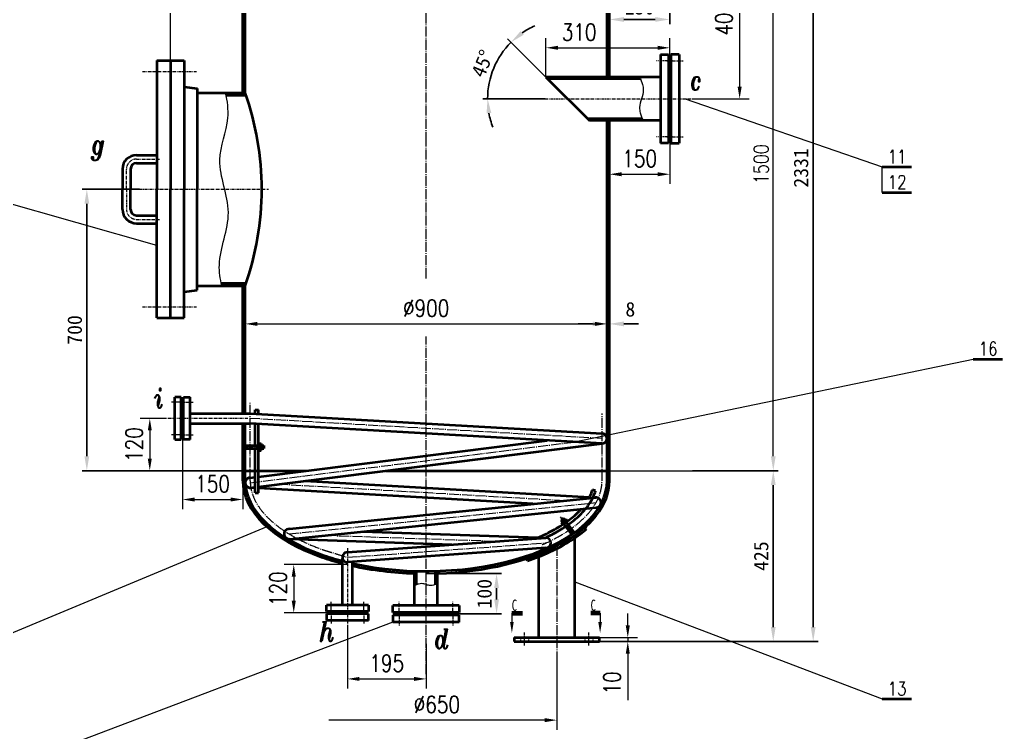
# Model space of a CAD drawing. Extents: x 588 to 10164, y -1551 to 4163.
# Drawn here: x 3787 to 6231, y 940 to 2713 of the extents above; entities that cross this region are included whole.
import ezdxf
from ezdxf.enums import TextEntityAlignment as Align

# ---------------------------------------------------------------- set-up
doc = ezdxf.new("R2010")
doc.units = 0
doc.header["$LTSCALE"] = 10
doc.header["$PDMODE"] = 1
for name, pattern in [('XX-S', [0.5, 0.3, -0.2]), ('ZXX-L', [3.28, 2.5, -0.3, 0.18, -0.3]), ('ZXX-S', [1.27, 0.75, -0.2, 0.12, -0.2])]:
    doc.linetypes.add(name, pattern=pattern)
doc.layers.get('Defpoints').update_dxf_attribs({"linetype": 'CONTINUOUS'})
for name, color, linetype, lineweight in [('A 粗实线', 1, 'CONTINUOUS', 40), ('B 细实线', 7, 'CONTINUOUS', 18), ('C 文 字', 2, 'CONTINUOUS', 20), ('D 短中心线', 3, 'ZXX-S', 18), ('E 长中心线', 3, 'ZXX-L', 18), ('F 短虚线', 6, 'XX-S', 20), ('J 标注尺寸', 2, 'CONTINUOUS', 18)]:
    doc.layers.add(name, color=color, linetype=linetype, lineweight=lineweight)
doc.styles.add('ITALICT', font='ITALICT.shx', dxfattribs={"width": 0.7})
doc.styles.add('ROMANC', font='romanc', dxfattribs={"width": 0.7, "height": 6})
doc.styles.get("Standard").update_dxf_attribs({"font": 'SIMFANG.TTF'})
doc.styles.add('TH_GBDIM', font='romans.shx', dxfattribs={"width": 0.8, "bigfont": 'gbcbig.shx'})
doc.styles.add('标题中文', font='SIMFANG.TTF', dxfattribs={"width": 0.7})
doc.dimstyles.new('MaRu', dxfattribs={"dimscale": 12, "dimtxt": 3.5, "dimasz": 2.5, "dimexe": 2, "dimexo": 0, "dimgap": 1.5, "dimtad": 1, "dimdec": 1, "dimzin": 0, "dimdsep": 46, "dimtxsty": 'TH_GBDIM', "dimcen": 2.5, "dimclrd": 130, "dimclre": 130, "dimclrt": 3, "dimadec": 0, "dimazin": 0, "dimtfac": 0.714286, "dimtdec": 1, "dimtmove": 0, "dimatfit": 3, "dimfxl": 0, "dimtolj": 1, "dimtzin": 0, "dimlwd": -1, "dimlwe": -1, "dimarcsym": 0})
doc.dimstyles.new('TH_GBDIM', dxfattribs={"dimscale": 12, "dimtxt": 3.5, "dimasz": 2.5, "dimexe": 2, "dimexo": 0, "dimgap": 1.5, "dimtad": 1, "dimdec": 1, "dimzin": 0, "dimdsep": 46, "dimtxsty": 'TH_GBDIM', "dimcen": 2.5, "dimclrd": 130, "dimclre": 130, "dimclrt": 3, "dimadec": 0, "dimazin": 0, "dimtfac": 0.714286, "dimtdec": 1, "dimtmove": 0, "dimatfit": 3, "dimfxl": 0, "dimtolj": 1, "dimtzin": 0, "dimlwd": -1, "dimlwe": -1, "dimarcsym": 0})
doc.dimstyles.new('通用标注4.0', dxfattribs={"dimscale": 12, "dimtxt": 3, "dimasz": 3, "dimexe": 1, "dimexo": 0, "dimgap": 1, "dimtad": 1, "dimdec": 0, "dimzin": 0, "dimdsep": 46, "dimtxsty": 'Standard', "dimcen": 0, "dimadec": 0, "dimazin": 0, "dimtfac": 0.375, "dimtdec": 0, "dimtmove": 2, "dimatfit": 3, "dimfxl": 0, "dimtzin": 0, "dimarcsym": 0})

# ---------------------------------------------------------------- blocks, each defined once
blk = doc.blocks.new('*D79')
at = {"layer": 'C 文 字', "color": 0, "lineweight": -2}
for p, q in [((4932.2, 3521.9), (5772.8, 3521.9)), ((5760.8, 3485.9), (5760.8, 1201.9)), ((5371, 1165.9), (5772.8, 1165.9))]:
    blk.add_line(p, q, dxfattribs=at)
at = {"layer": 'C 文 字', "color": 0}
for points in [[(5754.8, 3485.9), (5766.8, 3485.9), (5760.8, 3521.9)], [(5754.8, 1201.9), (5766.8, 1201.9), (5760.8, 1165.9)]]:
    blk.add_solid(points, dxfattribs=at)
at = {"layer": 'Defpoints', "color": 0}
for p in [(4932.2, 3521.9), (5371, 1165.9), (5760.8, 1165.9)]:
    blk.add_point(p, dxfattribs=at)
at = {"layer": 'C 文 字', "color": 0, "insert": (5730.7, 2343.9), "char_height": 36, "attachment_point": 5, "rotation": 90}
blk.add_mtext('2331 ', dxfattribs=at)
blk = doc.blocks.new('*D63')
at = {"layer": 'C 文 字', "color": 0, "lineweight": -2}
for p, q in [((4085.2, 2290.9), (3942.4, 2290.9)), ((3954.4, 2254.9), (3954.4, 1626.9)), ((4348.2, 1590.9), (3942.4, 1590.9))]:
    blk.add_line(p, q, dxfattribs=at)
at = {"layer": 'C 文 字', "color": 0}
for points in [[(3948.4, 2254.9), (3960.4, 2254.9), (3954.4, 2290.9)], [(3948.4, 1626.9), (3960.4, 1626.9), (3954.4, 1590.9)]]:
    blk.add_solid(points, dxfattribs=at)
at = {"layer": 'Defpoints', "color": 0}
for p in [(4085.2, 2290.9), (3954.4, 1590.9), (4348.2, 1590.9)]:
    blk.add_point(p, dxfattribs=at)
at = {"layer": 'C 文 字', "color": 0, "insert": (3924.4, 1940.9), "char_height": 36, "attachment_point": 5, "rotation": 90}
blk.add_mtext('700', dxfattribs=at)
blk = doc.blocks.new('*D64')
at = {"layer": 'C 文 字', "color": 0}
for p, q in [((5248.2, 3115.9), (5673.5, 3115.9)), ((5661.5, 1626.9), (5661.5, 3079.9)), ((5248.2, 1590.9), (5673.5, 1590.9))]:
    blk.add_line(p, q, dxfattribs=at)
for points in [[(5655.5, 3079.9), (5667.5, 3079.9), (5661.5, 3115.9)], [(5655.5, 1626.9), (5667.5, 1626.9), (5661.5, 1590.9)]]:
    blk.add_solid(points, dxfattribs=at)
at = {"layer": 'Defpoints', "color": 0}
for p in [(5248.2, 3115.9), (5661.5, 3115.9), (5248.2, 1590.9)]:
    blk.add_point(p, dxfattribs=at)
at = {"layer": 'C 文 字', "color": 0, "insert": (5631.5, 2353.4), "char_height": 36, "attachment_point": 5, "rotation": 90, "style": 'TH_GBDIM'}
blk.add_mtext('1500', dxfattribs=at)
blk = doc.blocks.new('*D66')
at = {"layer": 'C 文 字', "color": 0, "lineweight": -2}
for p, q in [((5460.8, 1590.9), (5673.5, 1590.9)), ((5661.5, 1201.9), (5661.5, 1554.9)), ((5229.2, 1165.9), (5673.5, 1165.9))]:
    blk.add_line(p, q, dxfattribs=at)
at = {"layer": 'C 文 字', "color": 0}
for points in [[(5655.5, 1554.9), (5667.5, 1554.9), (5661.5, 1590.9)], [(5655.5, 1201.9), (5667.5, 1201.9), (5661.5, 1165.9)]]:
    blk.add_solid(points, dxfattribs=at)
at = {"layer": 'Defpoints', "color": 0}
for p in [(5460.8, 1590.9), (5661.5, 1590.9), (5229.2, 1165.9)]:
    blk.add_point(p, dxfattribs=at)
at = {"layer": 'C 文 字', "color": 0, "insert": (5631.5, 1378.4), "char_height": 36, "attachment_point": 5, "rotation": 90}
blk.add_mtext('425', dxfattribs=at)
blk = doc.blocks.new('*D67')
at = {"layer": 'C 文 字', "color": 0, "lineweight": -2}
for p, q in [((4798.2, 1334.9), (4985.4, 1334.9)), ((4973.4, 1298.9), (4973.4, 1270.9)), ((4849.2, 1234.9), (4985.4, 1234.9))]:
    blk.add_line(p, q, dxfattribs=at)
at = {"layer": 'C 文 字', "color": 0}
for points in [[(4967.4, 1298.9), (4979.4, 1298.9), (4973.4, 1334.9)], [(4967.4, 1270.9), (4979.4, 1270.9), (4973.4, 1234.9)]]:
    blk.add_solid(points, dxfattribs=at)
at = {"layer": 'Defpoints', "color": 0}
for p in [(4798.2, 1334.9), (4849.2, 1234.9), (4973.4, 1234.9)]:
    blk.add_point(p, dxfattribs=at)
at = {"layer": 'C 文 字', "color": 0, "insert": (4943.4, 1284.9), "char_height": 36, "attachment_point": 5, "rotation": 90}
blk.add_mtext('100', dxfattribs=at)
blk = doc.blocks.new('*D68')
at = {"layer": 'C 文 字', "color": 0, "lineweight": -2}
for p, q in [((5096.2, 2569.9), (5000.9, 2665.1)), ((5094.6, 2515.9), (4939.1, 2515.9))]:
    blk.add_line(p, q, dxfattribs=at)
for start, end in [(114.2477, 124.6238), (135, 180), (190.3762, 200.7523)]:
    blk.add_arc((5150.2, 2515.9), 199.1, start, end, dxfattribs=at)
at = {"layer": 'C 文 字', "color": 0}
for points in [[(5040.9, 2675.1), (5033.2, 2684.3), (5009.4, 2656.7)], [(4948.4, 2479.5), (4960.3, 2480.6), (4951.1, 2515.9)]]:
    blk.add_solid(points, dxfattribs=at)
at = {"layer": 'Defpoints', "color": 0}
for p in [(4977.8, 2615.4), (5096.2, 2569.9), (5094.6, 2515.9), (5460, 2515.9), (5204.2, 2461.9)]:
    blk.add_point(p, dxfattribs=at)
at = {"layer": 'C 文 字', "color": 0, "insert": (4938.5, 2603.6), "char_height": 36, "attachment_point": 5, "rotation": 67.5}
blk.add_mtext('45°', dxfattribs=at)
blk = doc.blocks.new('*D69')
at = {"layer": 'C 文 字', "color": 0}
for p, q in [((4162.2, 2610.9), (4162.2, 2753.3)), ((4198.2, 2741.3), (4306.2, 2741.3)), ((4342.2, 2709.2), (4342.2, 2753.3))]:
    blk.add_line(p, q, dxfattribs=at)
for points in [[(4198.2, 2747.3), (4198.2, 2735.3), (4162.2, 2741.3)], [(4306.2, 2747.3), (4306.2, 2735.3), (4342.2, 2741.3)]]:
    blk.add_solid(points, dxfattribs=at)
at = {"layer": 'Defpoints', "color": 0}
for p in [(4342.2, 2741.3), (4342.2, 2709.2), (4162.2, 2610.9)]:
    blk.add_point(p, dxfattribs=at)
at = {"layer": 'C 文 字', "color": 0, "insert": (4252.2, 2771.3), "char_height": 36, "attachment_point": 5, "style": 'TH_GBDIM'}
blk.add_mtext('150', dxfattribs=at)
blk = doc.blocks.new('*D70')
at = {"layer": 'C 文 字', "color": 0, "lineweight": -2}
for p, q in [((5212.2, 1956), (5176.2, 1956)), ((5248.2, 1956), (5248.2, 1968)), ((5248.2, 1956), (5254.2, 1956)), ((5254.2, 1956), (5254.2, 1968)), ((5290.2, 1956), (5326.2, 1956))]:
    blk.add_line(p, q, dxfattribs=at)
at = {"layer": 'C 文 字', "color": 0}
for points in [[(5212.2, 1962), (5212.2, 1950), (5248.2, 1956)], [(5290.2, 1962), (5290.2, 1950), (5254.2, 1956)]]:
    blk.add_solid(points, dxfattribs=at)
at = {"layer": 'Defpoints', "color": 0}
for p in [(5248.2, 1956), (5254.2, 1956), (5254.2, 1956)]:
    blk.add_point(p, dxfattribs=at)
at = {"layer": 'C 文 字', "color": 0, "insert": (5306.1, 1992.1), "char_height": 36, "attachment_point": 5}
blk.add_mtext('8', dxfattribs=at)
blk = doc.blocks.new('*D73')
at = {"layer": 'C 文 字', "color": 0, "lineweight": -2}
for p, q in [((5404.2, 2781.9), (5404.2, 2701.2)), ((5254.2, 2677.4), (5254.2, 2725.2)), ((5368.2, 2713.2), (5290.2, 2713.2))]:
    blk.add_line(p, q, dxfattribs=at)
at = {"layer": 'C 文 字', "color": 0}
for points in [[(5290.2, 2719.2), (5290.2, 2707.2), (5254.2, 2713.2)], [(5368.2, 2719.2), (5368.2, 2707.2), (5404.2, 2713.2)]]:
    blk.add_solid(points, dxfattribs=at)
at = {"layer": 'Defpoints', "color": 0}
for p in [(5404.2, 2781.9), (5254.2, 2713.2), (5254.2, 2677.4)]:
    blk.add_point(p, dxfattribs=at)
at = {"layer": 'C 文 字', "color": 0, "insert": (5329.2, 2743.2), "char_height": 36, "attachment_point": 5}
blk.add_mtext('150', dxfattribs=at)
blk = doc.blocks.new('*D81')
at = {"layer": 'C 文 字', "color": 130}
for p, q in [((4348.2, 1988.1), (4348.2, 1932)), ((5248.2, 1922.5), (5248.2, 1980)), ((4378.2, 1956), (5218.2, 1956))]:
    blk.add_line(p, q, dxfattribs=at)
for points in [[(4378.2, 1961), (4378.2, 1951), (4348.2, 1956)], [(5218.2, 1961), (5218.2, 1951), (5248.2, 1956)]]:
    blk.add_solid(points, dxfattribs=at)
at = {"layer": 'Defpoints', "color": 0}
for p in [(4348.2, 1988.1), (5248.2, 1956), (5248.2, 1922.5)]:
    blk.add_point(p, dxfattribs=at)
at = {"layer": 'C 文 字', "color": 3, "insert": (4798.2, 1995), "char_height": 42, "attachment_point": 5, "style": 'TH_GBDIM'}
blk.add_mtext('\\A1;%%c900', dxfattribs=at)
blk = doc.blocks.new('*D84')
at = {"layer": 'C 文 字', "color": 130}
for p, q in [((5577.9, 2915.9), (5553.9, 2915.9)), ((5577.9, 2885.9), (5577.9, 2545.9)), ((5460, 2515.9), (5601.9, 2515.9))]:
    blk.add_line(p, q, dxfattribs=at)
for points in [[(5572.9, 2885.9), (5582.9, 2885.9), (5577.9, 2915.9)], [(5572.9, 2545.9), (5582.9, 2545.9), (5577.9, 2515.9)]]:
    blk.add_solid(points, dxfattribs=at)
at = {"layer": 'Defpoints', "color": 0}
for p in [(5577.9, 2915.9), (5460, 2515.9), (5577.9, 2515.9)]:
    blk.add_point(p, dxfattribs=at)
at = {"layer": 'C 文 字', "color": 3, "insert": (5538.9, 2715.9), "char_height": 42, "attachment_point": 5, "rotation": 90, "style": 'TH_GBDIM'}
blk.add_mtext('\\A1;400', dxfattribs=at)
blk = doc.blocks.new('*D85')
at = {"layer": 'Defpoints', "color": 0}
for p in [(4192.2, 1691.9), (4342.2, 1627.3), (4342.2, 1519.2)]:
    blk.add_point(p, dxfattribs=at)
at = {"layer": 'J 标注尺寸', "color": 130}
for p, q in [((4192.2, 1691.9), (4192.2, 1495.2)), ((4342.2, 1627.3), (4342.2, 1495.2)), ((4222.2, 1519.2), (4312.2, 1519.2))]:
    blk.add_line(p, q, dxfattribs=at)
for points in [[(4222.2, 1524.2), (4222.2, 1514.2), (4192.2, 1519.2)], [(4312.2, 1524.2), (4312.2, 1514.2), (4342.2, 1519.2)]]:
    blk.add_solid(points, dxfattribs=at)
at = {"layer": 'J 标注尺寸', "color": 3, "insert": (4267.2, 1558.2), "char_height": 42, "attachment_point": 5, "style": 'TH_GBDIM'}
blk.add_mtext('\\A1;150', dxfattribs=at)
blk = doc.blocks.new('*D86')
at = {"layer": 'Defpoints', "color": 0}
for p in [(4602.5, 1357.2), (4469, 1237.5), (4573.5, 1237.5)]:
    blk.add_point(p, dxfattribs=at)
at = {"layer": 'J 标注尺寸', "color": 130}
for p, q in [((4602.5, 1357.2), (4445, 1357.2)), ((4469, 1327.2), (4469, 1267.5)), ((4573.5, 1237.5), (4445, 1237.5))]:
    blk.add_line(p, q, dxfattribs=at)
for points in [[(4464, 1327.2), (4474, 1327.2), (4469, 1357.2)], [(4464, 1267.5), (4474, 1267.5), (4469, 1237.5)]]:
    blk.add_solid(points, dxfattribs=at)
at = {"layer": 'J 标注尺寸', "color": 3, "insert": (4430, 1297.4), "char_height": 42, "attachment_point": 5, "rotation": 90, "style": 'TH_GBDIM'}
blk.add_mtext('\\A1;120', dxfattribs=at)
blk = doc.blocks.new('*D87')
at = {"layer": 'Defpoints', "color": 0}
for p in [(4602.5, 1204), (4798.2, 1160.4), (4798.2, 1073)]:
    blk.add_point(p, dxfattribs=at)
at = {"layer": 'J 标注尺寸', "color": 130}
for p, q in [((4602.5, 1204), (4602.5, 1049)), ((4798.2, 1160.4), (4798.2, 1049)), ((4632.5, 1073), (4768.2, 1073))]:
    blk.add_line(p, q, dxfattribs=at)
for points in [[(4632.5, 1078), (4632.5, 1068), (4602.5, 1073)], [(4768.2, 1078), (4768.2, 1068), (4798.2, 1073)]]:
    blk.add_solid(points, dxfattribs=at)
at = {"layer": 'J 标注尺寸', "color": 3, "insert": (4700.3, 1112), "char_height": 42, "attachment_point": 5, "style": 'TH_GBDIM'}
blk.add_mtext('\\A1;195', dxfattribs=at)
blk = doc.blocks.new('*D90')
at = {"layer": 'Defpoints', "color": 0}
for p in [(4146, 1720.9), (4111, 1590.9), (4128.7, 1590.9)]:
    blk.add_point(p, dxfattribs=at)
at = {"layer": 'J 标注尺寸', "color": 130}
for p, q in [((4146, 1720.9), (4087, 1720.9)), ((4111, 1690.9), (4111, 1620.9)), ((4128.7, 1590.9), (4087, 1590.9))]:
    blk.add_line(p, q, dxfattribs=at)
for points in [[(4106, 1690.9), (4116, 1690.9), (4111, 1720.9)], [(4106, 1620.9), (4116, 1620.9), (4111, 1590.9)]]:
    blk.add_solid(points, dxfattribs=at)
at = {"layer": 'J 标注尺寸', "color": 3, "insert": (4072, 1655.9), "char_height": 42, "attachment_point": 5, "rotation": 90, "style": 'TH_GBDIM'}
blk.add_mtext('\\A1;120', dxfattribs=at)
blk = doc.blocks.new('*D96')
at = {"layer": 'Defpoints', "color": 0}
for p in [(5229.2, 1175.9), (5299.7, 1165.9), (5327.3, 1165.9)]:
    blk.add_point(p, dxfattribs=at)
at = {"layer": 'J 标注尺寸', "color": 130}
for p, q in [((5299.7, 1205.9), (5299.7, 1235.9)), ((5229.2, 1175.9), (5323.7, 1175.9)), ((5299.7, 1175.9), (5299.7, 1165.9)), ((5327.3, 1165.9), (5275.7, 1165.9)), ((5299.7, 1135.9), (5299.7, 1020.3))]:
    blk.add_line(p, q, dxfattribs=at)
for points in [[(5294.7, 1205.9), (5304.7, 1205.9), (5299.7, 1175.9)], [(5294.7, 1135.9), (5304.7, 1135.9), (5299.7, 1165.9)]]:
    blk.add_solid(points, dxfattribs=at)
at = {"layer": 'J 标注尺寸', "color": 3, "insert": (5260.7, 1063.1), "char_height": 42, "attachment_point": 5, "rotation": 90, "style": 'TH_GBDIM'}
blk.add_mtext('\\A1;10', dxfattribs=at)
blk = doc.blocks.new('*D98')
at = {"layer": 'Defpoints', "color": 0}
for p in [(5404.2, 2436.9), (5254.2, 2401.7), (5404.2, 2328.2)]:
    blk.add_point(p, dxfattribs=at)
at = {"layer": 'J 标注尺寸', "color": 130}
for p, q in [((5404.2, 2436.9), (5404.2, 2304.2)), ((5254.2, 2401.7), (5254.2, 2304.2)), ((5284.2, 2328.2), (5374.2, 2328.2))]:
    blk.add_line(p, q, dxfattribs=at)
for points in [[(5284.2, 2333.2), (5284.2, 2323.2), (5254.2, 2328.2)], [(5374.2, 2333.2), (5374.2, 2323.2), (5404.2, 2328.2)]]:
    blk.add_solid(points, dxfattribs=at)
at = {"layer": 'J 标注尺寸', "color": 3, "insert": (5329.2, 2367.2), "char_height": 42, "attachment_point": 5, "style": 'TH_GBDIM'}
blk.add_mtext('\\A1;150', dxfattribs=at)
blk = doc.blocks.new('*D99')
at = {"layer": 'Defpoints', "color": 0}
for p in [(5404.2, 2642.7), (5404.2, 2594.9), (5096.2, 2569.9)]:
    blk.add_point(p, dxfattribs=at)
at = {"layer": 'J 标注尺寸', "color": 130}
for p, q in [((5096.2, 2569.9), (5096.2, 2666.7)), ((5404.2, 2594.9), (5404.2, 2666.7)), ((5126.2, 2642.7), (5374.2, 2642.7))]:
    blk.add_line(p, q, dxfattribs=at)
for points in [[(5126.2, 2647.7), (5126.2, 2637.7), (5096.2, 2642.7)], [(5374.2, 2647.7), (5374.2, 2637.7), (5404.2, 2642.7)]]:
    blk.add_solid(points, dxfattribs=at)
at = {"layer": 'J 标注尺寸', "color": 3, "insert": (5178.7, 2681.7), "char_height": 42, "attachment_point": 5, "style": 'TH_GBDIM'}
blk.add_mtext('\\A1;310', dxfattribs=at)

msp = doc.modelspace()

# ---------------------------------------------------------------- linework, layer by layer
at = {"layer": 'A 粗实线'}
for p, q in [((4342.16, 2530.9), (4342.16, 3140.9)), ((4348.16, 2530.9), (4348.16, 3140.9)), ((5248.16, 2569.9), (5248.16, 2806.4)), ((5254.16, 2569.9), (5254.16, 2806.4)), ((5381.16, 2625.9), (5381.16, 2405.9)), ((5381.16, 2625.9), (5401.16, 2625.9)), ((5401.16, 2625.9), (5401.16, 2405.9)), ((5407.16, 2625.9), (5407.16, 2405.9)), ((5427.16, 2625.9), (5407.16, 2625.9)), ((5427.16, 2625.9), (5427.16, 2405.9)), ((4128.16, 2610.9), (4128.16, 2290.9)), ((4128.16, 2610.9), (4196.16, 2610.9)), ((4162.16, 2610.9), (4162.16, 2290.9)), ((4196.16, 2610.9), (4196.16, 2290.9)), ((5401.16, 2594.9), (5404.16, 2594.9)), ((5404.16, 2594.9), (5404.16, 2436.9)), ((5404.16, 2594.9), (5404.16, 2436.9)), ((5407.16, 2594.9), (5404.16, 2594.9)), ((5096.16, 2569.9), (5204.16, 2461.9)), ((5381.16, 2569.9), (5096.16, 2569.9)), ((4196.16, 2545.9), (4229.16, 2541.85)), ((4229.16, 2541.85), (4229.16, 2290.9)), ((5331.11, 2565.9), (5100.16, 2565.9)), ((4229.16, 2530.9), (4348.16, 2530.9)), ((4300.9, 2524.9), (4350.27, 2524.9)), ((5336.21, 2465.9), (5200.16, 2465.9)), ((5381.16, 2461.9), (5204.16, 2461.9)), ((5248.16, 1565.9), (5248.16, 2461.9)), ((5254.16, 1565.9), (5254.16, 2461.9)), ((5404.16, 2436.9), (5401.16, 2436.9)), ((5404.16, 2436.9), (5407.16, 2436.9)), ((5401.16, 2405.9), (5381.16, 2405.9)), ((5407.16, 2405.9), (5427.16, 2405.9)), ((4078.16, 2375.9), (4128.16, 2375.9)), ((4078.16, 2355.9), (4128.16, 2355.9)), ((5932.74, 2346.31), (6004.95, 2346.31)), ((4043.16, 2340.9), (4043.16, 2290.9)), ((4063.16, 2340.9), (4063.16, 2290.9)), ((4043.16, 2240.9), (4043.16, 2290.9)), ((4063.16, 2240.9), (4063.16, 2290.9)), ((4128.16, 1970.9), (4128.16, 2290.9)), ((4162.16, 1970.9), (4162.16, 2290.9)), ((4196.16, 1970.9), (4196.16, 2290.9)), ((4229.16, 2039.95), (4229.16, 2290.9)), ((5932.74, 2283.11), (6004.95, 2283.11)), ((4078.16, 2225.9), (4128.16, 2225.9)), ((4078.16, 2205.9), (4128.16, 2205.9)), ((4288.85, 2056.9), (4350.27, 2056.9)), ((4196.16, 2035.9), (4229.16, 2039.95)), ((4229.16, 2050.9), (4348.16, 2050.9)), ((4342.16, 1733.4), (4342.16, 2050.9)), ((4348.16, 1733.4), (4348.16, 2050.9)), ((4128.16, 1970.9), (4196.16, 1970.9)), ((6159.02, 1868.61), (6231.23, 1868.61)), ((4173.16, 1668.4), (4173.16, 1773.4)), ((4189.16, 1773.4), (4173.16, 1773.4)), ((4189.16, 1668.4), (4189.16, 1773.4)), ((4195.16, 1668.4), (4195.16, 1773.4)), ((4195.16, 1773.4), (4211.16, 1773.4)), ((4211.16, 1668.4), (4211.16, 1773.4)), ((4192.16, 1749.9), (4189.16, 1749.9)), ((4192.16, 1691.9), (4192.16, 1749.9)), ((4192.16, 1749.9), (4195.16, 1749.9)), ((4192.16, 1691.9), (4192.16, 1749.9)), ((4373.04, 1741.98), (4381.04, 1741.98)), ((4373.04, 1732.69), (4373.04, 1741.98)), ((4381.04, 1732.23), (4381.04, 1741.98)), ((4211.16, 1733.4), (4360.66, 1733.4)), ((4360.66, 1733.4), (5235.66, 1683.4)), ((4189.16, 1691.9), (4192.16, 1691.9)), ((4195.16, 1691.9), (4192.16, 1691.9)), ((4211.16, 1708.4), (4360.66, 1708.4)), ((4342.16, 1565.9), (4342.16, 1708.4)), ((4348.16, 1565.9), (4348.16, 1708.4)), ((5235.66, 1658.4), (4360.66, 1708.4)), ((4373.04, 1653.88), (4373.04, 1707.69)), ((4381.04, 1535.88), (4381.04, 1707.23)), ((4173.16, 1668.4), (4189.16, 1668.4)), ((4211.16, 1668.4), (4195.16, 1668.4)), ((4381.04, 1575.96), (5098.95, 1666.21)), ((4348.16, 1653.88), (4394.69, 1653.88)), ((4348.16, 1645.88), (4394.69, 1645.88)), ((4373.04, 1535.88), (4373.04, 1645.88)), ((4381.04, 1550.94), (5235.77, 1658.39)), ((4381.04, 1658.39), (4388.08, 1658.39)), ((4381.04, 1641.36), (4388.08, 1641.36)), ((4388.08, 1658.39), (4388.08, 1649.88)), ((4388.08, 1641.36), (4388.08, 1649.88)), ((4394.69, 1653.88), (4394.69, 1645.88)), ((4342.16, 1590.9), (4499.87, 1590.9)), ((4698.89, 1590.9), (5254.16, 1590.9)), ((4360.66, 1573.4), (4373.04, 1574.95)), ((4497, 1565.52), (5204.47, 1524.63)), ((4373.04, 1547.69), (4360.66, 1548.4)), ((4360.77, 1548.39), (4373.04, 1549.94)), ((5064.39, 1508.06), (4381.04, 1547.23)), ((5219.61, 1540.96), (5211.92, 1543.16)), ((4373.04, 1535.88), (4381.04, 1535.88)), ((4458.36, 1445.89), (5220.74, 1524.1)), ((4458.36, 1420.89), (5220.74, 1499.1)), ((5140.13, 1472.6), (5133.74, 1467.79)), ((5160.49, 1432.28), (5133.74, 1467.79)), ((5145.83, 1470.58), (5133.81, 1462.14)), ((5166.88, 1437.09), (5140.13, 1472.6)), ((5145.83, 1470.58), (5149.73, 1465.23)), ((5133.81, 1462.14), (5137.36, 1456.71)), ((5197.06, 1445.92), (5193.1, 1450.43)), ((4862.34, 1406.87), (4457.49, 1420.92)), ((4602.51, 1388.1), (5096.11, 1423.75)), ((4640.45, 1439.57), (5075.81, 1424.46)), ((5167.66, 1175.9), (5167.66, 1423.24)), ((5096.11, 1398.75), (4603.17, 1363.12)), ((4590.03, 1256.49), (4590.03, 1372.55)), ((5049.92, 1366.97), (5048.03, 1372.67)), ((5078.66, 1175.9), (5078.66, 1377.33)), ((4615.03, 1256.49), (4615.03, 1363.98)), ((4769.66, 1255.9), (4769.66, 1341.35)), ((4774.66, 1307.4), (4774.66, 1341.21)), ((4821.66, 1307.65), (4821.66, 1341.21)), ((4826.66, 1255.9), (4826.66, 1341.35)), ((4655.03, 1256.49), (4550.03, 1256.49)), ((4550.03, 1240.49), (4550.03, 1256.49)), ((4655.03, 1256.49), (4655.03, 1240.49)), ((4880.66, 1255.9), (4715.66, 1255.9)), ((4715.66, 1237.9), (4715.66, 1255.9)), ((4880.66, 1255.9), (4880.66, 1237.9)), ((4655.03, 1240.49), (4550.03, 1240.49)), ((4655.03, 1234.49), (4550.03, 1234.49)), ((4550.03, 1234.49), (4550.03, 1218.49)), ((4573.53, 1237.49), (4573.53, 1240.49)), ((4631.53, 1237.49), (4573.53, 1237.49)), ((4631.53, 1237.49), (4573.53, 1237.49)), ((4573.53, 1237.49), (4573.53, 1234.49)), ((4631.53, 1240.49), (4631.53, 1237.49)), ((4631.53, 1234.49), (4631.53, 1237.49)), ((4655.03, 1218.49), (4655.03, 1234.49)), ((4880.66, 1237.9), (4715.66, 1237.9)), ((4880.66, 1231.9), (4715.66, 1231.9)), ((4715.66, 1231.9), (4715.66, 1213.9)), ((4747.16, 1234.9), (4747.16, 1237.9)), ((4747.16, 1234.9), (4747.16, 1231.9)), ((4849.16, 1234.9), (4747.16, 1234.9)), ((4849.16, 1234.9), (4747.16, 1234.9)), ((4849.16, 1237.9), (4849.16, 1234.9)), ((4849.16, 1231.9), (4849.16, 1234.9)), ((4880.66, 1213.9), (4880.66, 1231.9)), ((4655.03, 1218.49), (4550.03, 1218.49)), ((4880.66, 1213.9), (4715.66, 1213.9)), ((5017.1, 1175.9), (5229.23, 1175.9)), ((5017.1, 1175.9), (5017.1, 1165.9)), ((5229.23, 1165.9), (5229.23, 1175.9)), ((5017.1, 1165.9), (5229.23, 1165.9)), ((5932.74, 1023.52), (6004.95, 1023.52))]:
    msp.add_line(p, q, dxfattribs=at)
at = {"layer": 'A 粗实线', "lineweight": 80}
for p, q in [((5011.55, 1236.29), (5037.53, 1236.29)), ((5230.86, 1236.29), (5207.49, 1236.29))]:
    msp.add_line(p, q, dxfattribs=at)
at = {"layer": 'A 粗实线'}
for centre, radius, start, end in [((3673, 2290.9), 716.55, 340.43134, 19.56866), ((4078.16, 2340.9), 35, 90, 180), ((4078.16, 2340.9), 15, 90, 180), ((4078.16, 2240.9), 35, 180, 270), ((4078.16, 2240.9), 15, 180, 270), ((5235.66, 1670.9), 12.5, 270, 90), ((4360.66, 1560.9), 12.5, 90, 276.96921), ((5220.74, 1511.6), 12.5, 270, 101.71386), ((4457.49, 1433.42), 12.5, 86.0233, 270), ((5096.11, 1411.25), 12.5, 270, 90), ((4602.51, 1375.6), 12.5, 90, 275.23373)]:
    msp.add_arc(centre, radius, start, end, dxfattribs=at)
for major_axis, ratio, start_param, end_param in [((-456, 0), 0.5065789, 0, 0.9641838), ((450, 0), 0.5, 3.1415927, 4.0964946), ((450, 0), 0.5, 4.2932496, 6.2831853), ((456, 0), 0.5065789, 4.7749297, 6.2831853), ((450, 0), 0.5, 4.0964946, 4.2315423), ((456, 0), 0.5065789, 4.1057764, 4.2383944), ((456, 0), 0.5065789, 4.2991044, 4.6498482)]:
    msp.add_ellipse((4798.16, 1565.9), major_axis=major_axis, ratio=ratio, start_param=start_param, end_param=end_param, dxfattribs=at)
for points, knots in [([(5093.56, 1423.57), (5106.12, 1429.39), (5117.9, 1435.55), (5140.06, 1448.63), (5150.38, 1455.56), (5169.01, 1469.81), (5177.32, 1477.14), (5191.83, 1491.99), (5198.03, 1499.51), (5207.27, 1512.96), (5210.7, 1518.91), (5216.05, 1530.23), (5218.08, 1535.62), (5219.61, 1540.96)], [5.45987721, 5.45987721, 5.45987721, 5.45987721, 5.58037148, 5.58037148, 5.70444894, 5.70444894, 5.8285264, 5.8285264, 5.95260386, 5.95260386, 6.05099433, 6.05099433, 6.14136422, 6.14136422, 6.14136422, 6.14136422]), ([(5203.23, 1522.3), (5203.57, 1522.93), (5203.91, 1523.55), (5206.86, 1529.18), (5208.97, 1534.13), (5211.09, 1540.39), (5211.52, 1541.78), (5211.92, 1543.16)], [6.01576081, 6.01576081, 6.01576081, 6.01576081, 6.02687245, 6.02687245, 6.11594099, 6.11594099, 6.14136422, 6.14136422, 6.14136422, 6.14136422]), ([(5069.46, 1421.83), (5084.91, 1428.1), (5099.36, 1434.88), (5126.05, 1449.29), (5138.27, 1456.93), (5160.04, 1472.7), (5169.59, 1480.83), (5179.82, 1491.12), (5181.8, 1493.21), (5183.69, 1495.3)], [5.39454914, 5.39454914, 5.39454914, 5.39454914, 5.5360979, 5.5360979, 5.67905081, 5.67905081, 5.82200372, 5.82200372, 5.85832694, 5.85832694, 5.85832694, 5.85832694]), ([(5049.92, 1366.97), (5058.99, 1369.98), (5067.85, 1373.15), (5096.97, 1384.38), (5116.17, 1393.16), (5151.48, 1412.25), (5167.59, 1422.57), (5187.22, 1437.58), (5192.27, 1441.71), (5197.06, 1445.92)], [5.29231455, 5.29231455, 5.29231455, 5.29231455, 5.36293721, 5.36293721, 5.53047247, 5.53047247, 5.69800774, 5.69800774, 5.75972621, 5.75972621, 5.75972621, 5.75972621])]:
    msp.add_open_spline(points, degree=3, knots=knots, dxfattribs=at)
for points in [[(5248.16, 2569.9), (5254.16, 2575.9), (5260.16, 2569.9)], [(5248.16, 2461.9), (5254.16, 2455.9), (5260.16, 2461.9)], [(4348.16, 1733.4), (4342.16, 1739.4), (4336.16, 1733.4)], [(4348.16, 1708.4), (4342.16, 1702.4), (4336.16, 1708.4)], [(4348.16, 1590.9), (4342.16, 1586.7), (4342.16, 1595.1)], [(5248.16, 1590.9), (5254.16, 1586.7), (5254.16, 1595.1)]]:
    msp.add_solid(points, dxfattribs=at)
at = {"layer": 'B 细实线'}
for p, q in [((5932.74, 2283.11), (5932.74, 2346.31)), ((4394.69, 1653.25), (4388.08, 1653.25)), ((4394.69, 1646.5), (4388.08, 1646.5)), ((5134.06, 1468.05), (5136.89, 1464.29)), ((5139.79, 1472.36), (5142.76, 1468.42)), ((5011.55, 1236.29), (5011.55, 1214.45)), ((5230.86, 1236.29), (5230.86, 1214.45))]:
    msp.add_line(p, q, dxfattribs=at)
for points in [[(5329.16, 2569.9, -0.051394), (5336.49, 2551.23, -0.0747555), (5338.16, 2537.5, -0.0891729), (5333.66, 2515.9, 0.0891729), (5329.16, 2494.3, 0.0747555), (5330.84, 2480.57, 0.051394), (5338.16, 2461.9)], [(4826.66, 1309.9, -0.051394), (4816.81, 1306.03, -0.0747555), (4809.56, 1305.15, -0.0891729), (4798.16, 1307.52, 0.0891729), (4786.76, 1309.9, 0.0747555), (4779.52, 1309.01, 0.051394), (4769.66, 1305.15)]]:
    msp.add_lwpolyline(points, format="xyb", dxfattribs=at)
msp.add_open_spline([(4290.26, 2050.9), (4286.05, 2068.05), (4276.86, 2128.48), (4328.09, 2233.04), (4266.75, 2355.34), (4311.35, 2454.03), (4304.27, 2509.86), (4299.63, 2530.9)], degree=3, knots=[53.7303544, 53.7303544, 53.7303544, 53.7303544, 106.4006602, 239.022611, 371.4139892, 477.2574258, 541.1948242, 541.1948242, 541.1948242, 541.1948242], dxfattribs=at)
for points in [[(5007.02, 1214.45), (5016.09, 1214.45), (5011.55, 1187.24)], [(5226.33, 1214.45), (5235.4, 1214.45), (5230.86, 1187.24)]]:
    msp.add_solid(points, dxfattribs=at)
at = {"layer": 'C 文 字'}
for p, q in [((5442.16, 2515.9), (5932.74, 2346.31)), ((4128.16, 2150.9), (3555.18, 2313.5)), ((4401.87, 1451.62), (3555.18, 1098.2)), ((5167.66, 1314.64), (5932.74, 1023.52)), ((4715.66, 1213.9), (3555.18, 774.51))]:
    msp.add_line(p, q, dxfattribs=at)
at = {"layer": 'D 短中心线'}
for p, q in [((5411.16, 2610.4), (5371.16, 2610.4)), ((5397.16, 2610.4), (5437.16, 2610.4)), ((4093.19, 2583.4), (4226.84, 2583.4)), ((5094.56, 2515.9), (5459.96, 2515.9)), ((5411.16, 2421.4), (5371.16, 2421.4)), ((5397.16, 2421.4), (5437.16, 2421.4)), ((4078.16, 2365.9), (4135.04, 2365.9)), ((4053.16, 2290.9), (4053.16, 2340.9)), ((4053.16, 2290.9), (4053.16, 2240.9)), ((4085.18, 2290.9), (4406.3, 2290.9)), ((4078.16, 2215.9), (4135.04, 2215.9)), ((4093.19, 1998.4), (4226.84, 1998.4)), ((4197.16, 1761.65), (4165.16, 1761.65)), ((4187.16, 1761.65), (4219.16, 1761.65)), ((4354.59, 1720.9), (4145.98, 1720.95)), ((4197.16, 1680.15), (4165.16, 1680.15)), ((4187.16, 1680.15), (4219.16, 1680.15)), ((4348.16, 1649.88), (4395.88, 1649.88)), ((4602.53, 1398.09), (4602.53, 1203.97)), ((4561.78, 1232.49), (4561.78, 1264.49)), ((4643.28, 1232.49), (4643.28, 1264.49)), ((4731.41, 1228.9), (4731.41, 1264.9)), ((4864.91, 1228.9), (4864.91, 1264.9)), ((4561.78, 1242.49), (4561.78, 1210.49)), ((4643.28, 1242.49), (4643.28, 1210.49)), ((4731.41, 1240.9), (4731.41, 1204.9)), ((4864.91, 1240.9), (4864.91, 1204.9)), ((5043.16, 1155.92), (5043.16, 1188.66)), ((5203.16, 1155.92), (5203.16, 1188.66))]:
    msp.add_line(p, q, dxfattribs=at)
for centre, start, end in [((4078.16, 2340.9), 90, 180), ((4078.16, 2240.9), 180, 270)]:
    msp.add_arc(centre, 25, start, end, dxfattribs=at)
at = {"layer": 'E 长中心线'}
for p, q in [((4798.16, 2408.32), (4798.16, 3325.45)), ((4798.16, 2069.28), (4798.16, 2408.32)), ((4798.16, 1084.39), (4798.16, 1924.71)), ((4360.66, 1565.9), (4360.66, 1761.1)), ((5235.66, 1670.9), (4360.66, 1720.9)), ((5235.66, 1565.9), (5235.66, 1733.49)), ((4360.66, 1560.9), (5167.31, 1662.3)), ((5142.1, 1516.03), (4429.03, 1556.97)), ((4457.49, 1433.42), (5220.69, 1511.52)), ((5163.69, 1434.68), (5132.31, 1476.33)), ((4549.4, 1430.23), (4979.23, 1415.31)), ((4602.51, 1375.6), (5096.11, 1411.25)), ((5123.16, 1403.86), (5123.16, 1136.26))]:
    msp.add_line(p, q, dxfattribs=at)
for points, knots in [([(4360.66, 1565.9), (4360.66, 1558.07), (4361.58, 1550.25), (4365.27, 1534.59), (4368.05, 1526.76), (4375.52, 1511.15), (4380.21, 1503.37), (4391.5, 1488.01), (4398.11, 1480.42), (4413.18, 1465.57), (4421.64, 1458.31), (4440.33, 1444.26), (4450.56, 1437.47), (4472.61, 1424.49), (4484.45, 1418.3), (4509.56, 1406.62), (4522.83, 1401.14), (4543.6, 1393.54), (4550.61, 1391.13), (4602.51, 1375.6)], [3.14159265, 3.14159265, 3.14159265, 3.14159265, 3.25898172, 3.25898172, 3.37637078, 3.37637078, 3.49375984, 3.49375984, 3.61114891, 3.61114891, 3.72853797, 3.72853797, 3.84592703, 3.84592703, 3.96331609, 3.96331609, 4.08070516, 4.08070516, 4.13867748, 4.13867748, 4.13867748, 4.13867748]), ([(5086.8, 1406.86), (5090.66, 1408.52), (5094.46, 1410.21), (5115.7, 1420.02), (5131.83, 1428.79), (5158, 1445.58), (5168.61, 1453.4), (5187.58, 1469.55), (5195.94, 1477.88), (5210.28, 1494.84), (5216.26, 1503.48), (5225.84, 1520.85), (5229.43, 1529.59), (5234.28, 1547.07), (5235.54, 1555.81), (5235.66, 1565), (5235.66, 1565.45), (5235.66, 1565.9)], [5.42312885, 5.42312885, 5.42312885, 5.42312885, 5.45792182, 5.45792182, 5.62112732, 5.62112732, 5.75219028, 5.75219028, 5.88325324, 5.88325324, 6.0143162, 6.0143162, 6.14537916, 6.14537916, 6.27644213, 6.27644213, 6.28318531, 6.28318531, 6.28318531, 6.28318531])]:
    msp.add_open_spline(points, degree=3, knots=knots, dxfattribs=at)
at = {"layer": 'F 短虚线'}
for p, q in [((5033.16, 1175.9), (5033.16, 1165.9)), ((5053.16, 1175.9), (5053.16, 1165.9)), ((5193.16, 1175.9), (5193.16, 1165.9)), ((5213.16, 1175.9), (5213.16, 1165.9))]:
    msp.add_line(p, q, dxfattribs=at)
at = {"layer": 'J 标注尺寸'}
for p, q in [((5167.31, 1662.3), (6159.02, 1868.61)), ((4457.49, 1445.92), (4458.36, 1445.89))]:
    msp.add_line(p, q, dxfattribs=at)
at = {"layer": 'J 标注尺寸', "color": 130}
for p, q in [((5123.16, 1136.26), (5123.16, 946.47)), ((5093.16, 970.47), (4556.58, 970.47))]:
    msp.add_line(p, q, dxfattribs=at)
msp.add_solid([(5093.16, 975.47), (5093.16, 965.47), (5123.16, 970.47)], dxfattribs=at)

# ---------------------------------------------------------------- texts
at = {"layer": 'C 文 字', "style": 'ITALICT', "width": 0.8}
for s, p in [('c', (5454.07, 2537.89)), ('g', (3965.01, 2378.08)), ('i', (4122.03, 1747.19)), ('h', (4532.61, 1167.28)), ('d', (4817.34, 1148.44))]:
    msp.add_text(s, height=48, dxfattribs=at).set_placement(p)
at = {"layer": 'C 文 字', "style": 'ROMANC', "width": 0.8}
for s, p in [('11', (5969.63, 2371.73)), ('12', (5969.63, 2308.53)), ('16', (6195.92, 1894.03)), ('13', (5969.63, 1048.94))]:
    msp.add_text(s, height=33.872, dxfattribs=at).set_placement(p, align=Align.MIDDLE)
at = {"layer": 'J 标注尺寸', "style": '标题中文', "width": 0.7}
for p in [(5011.18, 1242.28), (5207.12, 1242.28)]:
    msp.add_text('C', height=28, dxfattribs=at).set_placement(p)
at = {"layer": 'J 标注尺寸', "color": 3, "insert": (4824.87, 1009.47), "char_height": 42, "attachment_point": 5, "style": 'TH_GBDIM'}
msp.add_mtext('\\A1;%%c650', dxfattribs=at)

# ---------------------------------------------------------------- dimensions: what is measured, and where the dimension line sits
at = {"layer": 'C 文 字'}
for base, p1, p2, text, dimstyle, picture, middle in [((5760.77, 1165.9), (4932.16, 3521.9), (5371.04, 1165.9), '2331 ', '通用标注4.0', '*D79', (5730.67, 2343.9)), ((5577.88, 2515.9), (5577.88, 2915.9), (5459.96, 2515.9), '400', 'TH_GBDIM', '*D84', (5538.88, 2715.9)), ((4973.4, 1234.9), (4798.16, 1334.9), (4849.16, 1234.9), '100', '通用标注4.0', '*D67', (4943.4, 1284.9))]:
    dim = msp.add_linear_dim(base=base, p1=p1, p2=p2, angle=90, text=text, dimstyle=dimstyle, dxfattribs=at)
    dim.commit()
    dim.dimension.update_dxf_attribs({"geometry": picture, "text_midpoint": middle})
dim = msp.add_linear_dim(base=(5661.51, 3115.9), p1=(5248.16, 1590.9), p2=(5248.16, 3115.9), angle=90, text='1500', dimstyle='通用标注4.0', override={"dimtxsty": 'TH_GBDIM', "dimlwd": 65535, "dimlwe": 65535}, dxfattribs=at)
dim.commit()
dim.dimension.update_dxf_attribs({"geometry": '*D64', "text_midpoint": (5631.51, 2353.4)})
dim = msp.add_linear_dim(base=(4342.16, 2741.28), p1=(4162.16, 2610.9), p2=(4342.16, 2709.24), text='150', dimstyle='通用标注4.0', override={"dimtxsty": 'TH_GBDIM', "dimlwd": 65535, "dimlwe": 65535}, dxfattribs=at)
dim.commit()
dim.dimension.update_dxf_attribs({"geometry": '*D69', "text_midpoint": (4252.16, 2771.28)})
dim = msp.add_linear_dim(base=(5254.16, 2713.22), p1=(5404.16, 2781.9), p2=(5254.16, 2677.39), dimstyle='通用标注4.0', dxfattribs=at)
dim.commit()
dim.dimension.update_dxf_attribs({"geometry": '*D73', "text_midpoint": (5329.16, 2743.22)})
dim = msp.add_angular_dim_2l(base=(4977.77, 2615.43), line1=((5094.56, 2515.9), (5459.96, 2515.9)), line2=((5096.16, 2569.9), (5204.16, 2461.9)), dimstyle='通用标注4.0', dxfattribs=at)
dim.commit()
dim.dimension.update_dxf_attribs({"geometry": '*D68', "text_midpoint": (4938.54, 2603.56)})
for base, p1, p2, picture, middle in [((3954.4, 1590.9), (4085.18, 2290.9), (4348.16, 1590.9), '*D63', (3924.4, 1940.9)), ((5661.51, 1590.9), (5229.23, 1165.9), (5460.84, 1590.9), '*D66', (5631.51, 1378.4))]:
    dim = msp.add_linear_dim(base=base, p1=p1, p2=p2, angle=90, dimstyle='通用标注4.0', dxfattribs=at)
    dim.commit()
    dim.dimension.update_dxf_attribs({"geometry": picture, "text_midpoint": middle})
dim = msp.add_linear_dim(base=(5248.16, 1955.99), p1=(4348.16, 1988.13), p2=(5248.16, 1922.47), text='%%c900', dimstyle='TH_GBDIM', dxfattribs=at)
dim.commit()
dim.dimension.update_dxf_attribs({"geometry": '*D81', "text_midpoint": (4798.16, 1994.99)})
dim = msp.add_linear_dim(base=(5254.16, 1955.99), p1=(5248.16, 1955.99), p2=(5254.16, 1955.99), text='8', dimstyle='通用标注4.0', dxfattribs=at)
dim.commit()
dim.dimension.update_dxf_attribs({"geometry": '*D70', "text_midpoint": (5306.12, 1992.06), "dimtype": 160})
at = {"layer": 'J 标注尺寸'}
dim = msp.add_linear_dim(base=(5404.16, 2642.74), p1=(5096.16, 2569.9), p2=(5404.16, 2594.9), text='310', dimstyle='MaRu', dxfattribs=at)
dim.commit()
dim.dimension.update_dxf_attribs({"geometry": '*D99', "text_midpoint": (5178.7, 2642.74), "dimtype": 160})
for base, p1, p2, text, dimstyle, picture, middle in [((5404.16, 2328.2), (5254.16, 2401.68), (5404.16, 2436.9), '150', 'MaRu', '*D98', (5329.16, 2367.2)), ((4342.16, 1519.23), (4192.16, 1691.9), (4342.16, 1627.33), '150', 'TH_GBDIM', '*D85', (4267.16, 1558.23)), ((4798.16, 1073.01), (4602.53, 1203.97), (4798.16, 1160.44), '195', 'TH_GBDIM', '*D87', (4700.35, 1112.01))]:
    dim = msp.add_linear_dim(base=base, p1=p1, p2=p2, text=text, dimstyle=dimstyle, dxfattribs=at)
    dim.commit()
    dim.dimension.update_dxf_attribs({"geometry": picture, "text_midpoint": middle})
for base, p1, p2, text, dimstyle, picture, middle in [((4110.99, 1590.9), (4145.98, 1720.95), (4128.66, 1590.9), '120', 'TH_GBDIM', '*D90', (4071.99, 1655.92)), ((4469.04, 1237.49), (4602.53, 1357.24), (4573.53, 1237.49), '120', 'TH_GBDIM', '*D86', (4430.04, 1297.37)), ((5299.74, 1165.9), (5229.23, 1175.9), (5327.34, 1165.9), '10', 'MaRu', '*D96', (5260.74, 1063.1))]:
    dim = msp.add_linear_dim(base=base, p1=p1, p2=p2, angle=90, text=text, dimstyle=dimstyle, dxfattribs=at)
    dim.commit()
    dim.dimension.update_dxf_attribs({"geometry": picture, "text_midpoint": middle})

doc.saveas('drawing.dxf')
